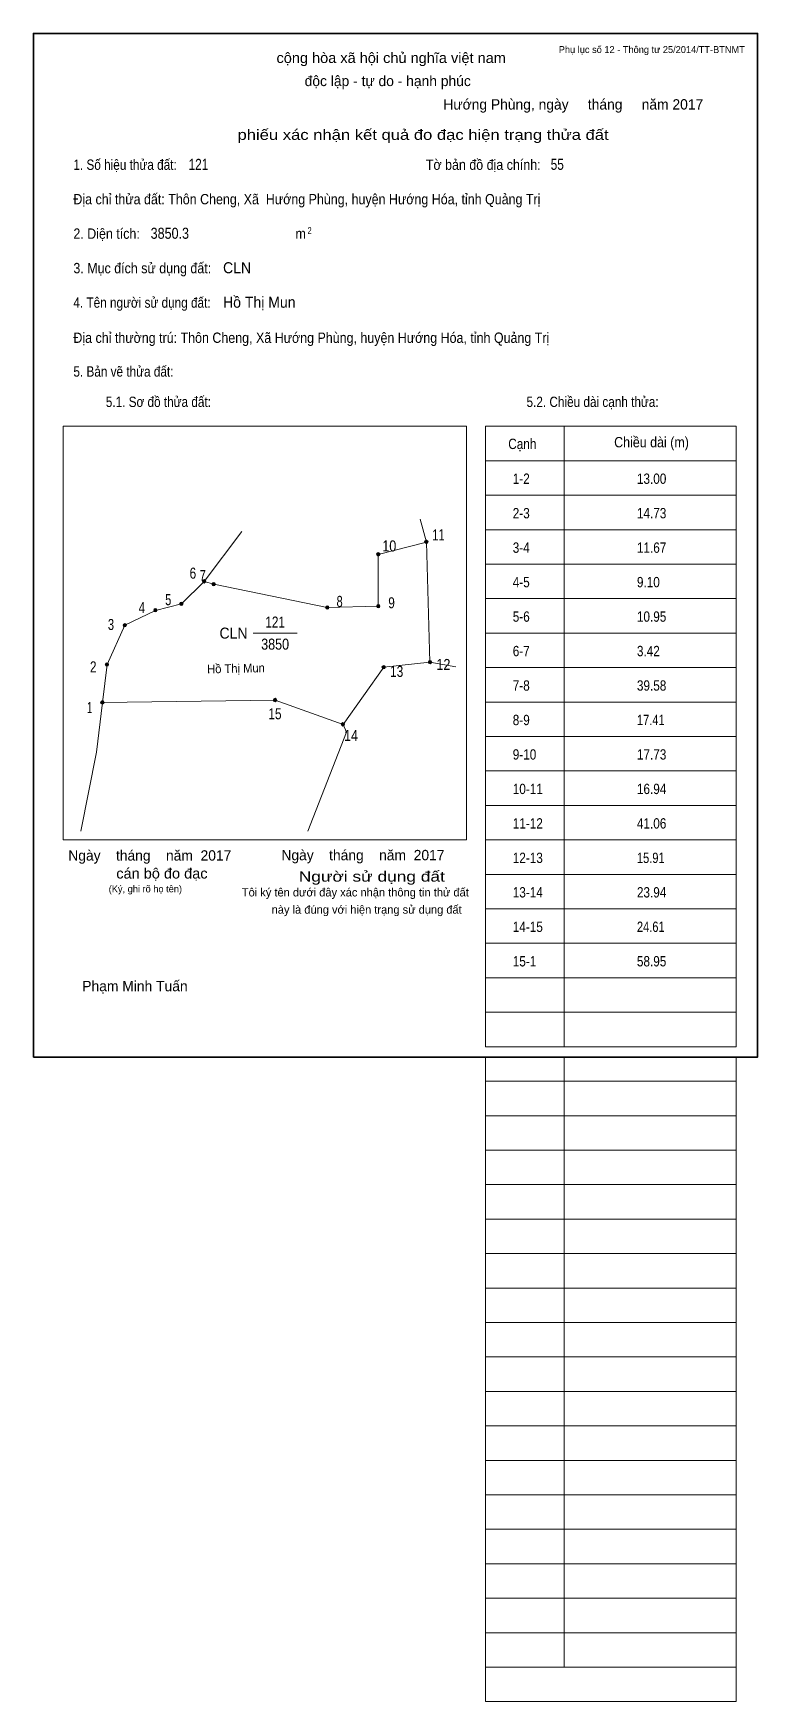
# Model space of a CAD drawing. Header units: centimetres. Extents: x 0 to 21, y -18.7 to 29.7.
import ezdxf
from ezdxf.enums import TextEntityAlignment as Align

# ---------------------------------------------------------------- set-up
doc = ezdxf.new("R2010")
doc.units = ezdxf.units.CM
doc.header["$LTSCALE"] = 0.12
for name, color, linetype in [('2', 7, 'Continuous'), ('30', 7, 'Continuous'), ('34', 7, 'Continuous')]:
    doc.layers.add(name, color=color, linetype=linetype)
for name, color, linetype, lineweight in [('32', 7, 'Continuous', 13), ('33', 7, 'Continuous', 13), ('6', 7, 'Continuous', 13), ('63', 7, 'Continuous', 13)]:
    doc.layers.add(name, color=color, linetype=linetype, lineweight=lineweight)

msp = doc.modelspace()

# ---------------------------------------------------------------- hatches: boundary and pattern name
at = {"layer": '32'}
for points in [[(10.0511, 14.5869, 1), (9.9511, 14.5869, 1)], [(11.4442, 14.9462, 1), (11.3442, 14.9462, 1)], [(4.9999, 13.8036, 1), (4.8999, 13.8036, 1)], [(5.2777, 13.7195, 1), (5.1777, 13.7195, 1)], [(4.339, 13.1487, 1), (4.239, 13.1487, 1)], [(8.5712, 13.0433, 1), (8.4712, 13.0433, 1)], [(10.0494, 13.0807, 1), (9.9494, 13.0807, 1)], [(3.588, 12.9669, 1), (3.488, 12.9669, 1)], [(2.6986, 12.5285, 1), (2.5986, 12.5285, 1)], [(2.1821, 11.3885, 1), (2.0821, 11.3885, 1)], [(10.2074, 11.3095, 1), (10.1074, 11.3095, 1)], [(11.5504, 11.4598, 1), (11.4504, 11.4598, 1)], [(2.0504, 10.2918, 1), (1.9504, 10.2918, 1)], [(7.0574, 10.358, 1), (6.9574, 10.358, 1)], [(9.0257, 9.6546, 1), (8.9257, 9.6546, 1)]]:
    msp.add_hatch(color=256, dxfattribs=at).paths.add_polyline_path(points)

# ---------------------------------------------------------------- linework, layer by layer
for centre in [(10.0011, 14.5869), (11.3942, 14.9462), (4.9499, 13.8036), (5.2277, 13.7195), (4.289, 13.1487), (8.5212, 13.0433), (9.9994, 13.0807), (3.538, 12.9669), (2.6486, 12.5285), (2.1321, 11.3885), (10.1574, 11.3095), (11.5004, 11.4598), (2.0004, 10.2918), (7.0074, 10.358), (8.9757, 9.6546)]:
    msp.add_circle(centre, 0.05, dxfattribs=at)
at = {"layer": '33'}
msp.add_line((6.37, 12.3), (7.65, 12.3), dxfattribs=at)
at = {"layer": '6'}
for p, q in [((6.04, 15.25), (4.95, 13.8)), ((11.5, 11.46), (12.25, 11.32))]:
    msp.add_line(p, q, dxfattribs=at)
for points in [[(11.5, 11.46), (11.4, 14.94), (11.22, 15.61)], [(4.95, 13.8), (5.23, 13.72), (8.52, 13.04), (10, 13.08), (10, 14.58), (11.4, 14.94)], [(4.95, 13.8), (4.29, 13.15), (3.54, 12.96), (2.65, 12.53)], [(2, 10.29), (2.14, 11.39), (2.65, 12.53)], [(8.98, 9.65), (10.16, 11.31), (11.5, 11.46)], [(1.38, 6.55), (1.83, 8.85), (2, 10.29)], [(2, 10.29), (7.01, 10.35), (8.98, 9.65)], [(8.98, 9.65), (9.08, 9.43), (7.96, 6.55)]]:
    msp.add_lwpolyline(points, dxfattribs=at)
at = {"layer": '63'}
for p, q in [((0.86, 18.3), (12.56, 18.3)), ((0.86, 6.3), (0.86, 18.3)), ((12.56, 6.3), (12.56, 18.3)), ((13.11, 18.3), (20.38, 18.3)), ((13.11, 0.3), (13.11, 18.3)), ((15.39, 0.3), (15.39, 18.3)), ((20.38, 0.3), (20.38, 18.3)), ((13.11, 17.3), (20.38, 17.3)), ((13.11, 16.3), (20.38, 16.3)), ((13.11, 15.3), (20.38, 15.3)), ((13.11, 14.3), (20.38, 14.3)), ((13.11, 13.3), (20.38, 13.3)), ((13.11, 12.3), (20.38, 12.3)), ((13.11, 11.3), (20.38, 11.3)), ((13.11, 10.3), (20.38, 10.3)), ((13.11, 9.3), (20.38, 9.3)), ((13.11, 8.3), (20.38, 8.3)), ((13.11, 7.3), (20.38, 7.3)), ((0.86, 6.3), (12.56, 6.3)), ((13.11, 6.3), (20.38, 6.3)), ((13.11, 5.3), (20.38, 5.3)), ((13.11, 4.3), (20.38, 4.3)), ((13.11, 3.3), (20.38, 3.3)), ((13.11, 2.3), (20.38, 2.3)), ((13.11, 1.3), (20.38, 1.3)), ((13.11, 0.3), (20.38, 0.3)), ((13.11, -18.7), (13.11, 0)), ((15.39, -17.7), (15.39, 0)), ((20.38, -18.7), (20.38, 0)), ((13.11, -0.7), (20.38, -0.7)), ((13.11, -0.7), (20.38, -0.7)), ((13.11, -1.7), (20.38, -1.7)), ((13.11, -2.7), (20.38, -2.7)), ((13.11, -3.7), (20.38, -3.7)), ((13.11, -4.7), (20.38, -4.7)), ((13.11, -5.7), (20.38, -5.7)), ((13.11, -6.7), (20.38, -6.7)), ((13.11, -7.7), (20.38, -7.7)), ((13.11, -8.7), (20.38, -8.7)), ((13.11, -9.7), (20.38, -9.7)), ((13.11, -10.7), (20.38, -10.7)), ((13.11, -11.7), (20.38, -11.7)), ((13.11, -12.7), (20.38, -12.7)), ((13.11, -13.7), (20.38, -13.7)), ((13.11, -14.7), (20.38, -14.7)), ((13.11, -15.7), (20.38, -15.7)), ((13.11, -16.7), (20.38, -16.7)), ((13.11, -17.7), (20.38, -17.7)), ((13.11, -18.7), (20.38, -18.7))]:
    msp.add_line(p, q, dxfattribs=at)
at = {"layer": '63', "lineweight": 35}
msp.add_lwpolyline([(0, 0), (0, 29.7), (21, 29.7), (21, 0)], close=True, dxfattribs=at)

# ---------------------------------------------------------------- texts
at = {"layer": '2', "width": 0.95}
msp.add_text('Hồ Thị Mun', height=0.2546, rotation=1.253, dxfattribs=at).set_placement((5.8772, 11.1481), align=Align.CENTER)
at = {"layer": '30'}
for s, width, p in [('1-2', 0.85, (13.9, 16.63)), ('13.00', 0.85, (17.5, 16.63)), ('2-3', 0.85, (13.9, 15.63)), ('14.73', 0.85, (17.5, 15.63)), ('3-4', 0.85, (13.9, 14.63)), ('11.67', 0.85, (17.5, 14.63)), ('4-5', 0.85, (13.9, 13.63)), ('9.10', 0.85, (17.5, 13.63)), ('5-6', 0.85, (13.9, 12.63)), ('10.95', 0.85, (17.5, 12.63)), ('6-7', 0.85, (13.9, 11.63)), ('3.42', 0.85, (17.5, 11.63)), ('7-8', 0.85, (13.9, 10.63)), ('39.58', 0.85, (17.5, 10.63)), ('8-9', 0.85, (13.9, 9.63)), ('17.41', 0.8, (17.5, 9.63)), ('9-10', 0.85, (13.9, 8.63)), ('17.73', 0.85, (17.5, 8.63)), ('10-11', 0.85, (13.9, 7.63)), ('16.94', 0.85, (17.5, 7.63)), ('11-12', 0.85, (13.9, 6.63)), ('41.06', 0.85, (17.5, 6.63)), ('12-13', 0.85, (13.9, 5.63)), ('15.91', 0.8, (17.5, 5.63)), ('13-14', 0.85, (13.9, 4.63)), ('23.94', 0.85, (17.5, 4.63)), ('14-15', 0.85, (13.9, 3.63)), ('24.61', 0.8, (17.5, 3.63)), ('15-1', 0.85, (13.9, 2.63)), ('58.95', 0.85, (17.5, 2.63))]:
    msp.add_text(s, height=0.3, dxfattribs=dict(at, width=width)).set_placement(p)
at = {"layer": '32'}
for s, width, p in [('11', 0.75, (11.745, 14.99)), ('10', 0.85, (10.32, 14.67)), ('6', 0.8, (4.625, 13.88)), ('7', 0.75, (4.91, 13.81)), ('4', 0.8, (3.145, 12.88)), ('5', 0.75, (3.91, 13.11)), ('8', 0.75, (8.88, 13.06)), ('9', 0.8, (10.385, 13.02)), ('3', 0.75, (2.25, 12.39)), ('2', 0.8, (1.735, 11.16)), ('13', 0.8, (10.535, 11.03)), ('12', 0.85, (11.89, 11.23)), ('1', 0.65, (1.63, 9.98)), ('15', 0.8, (7.005, 9.8)), ('14', 0.85, (9.21, 9.17))]:
    msp.add_text(s, height=0.32, dxfattribs=dict(at, width=width)).set_placement(p, align=Align.CENTER)
at = {"layer": '33'}
for s, width, p in [('121', 0.8, (7.01, 12.46)), ('3850', 0.85, (7.01, 11.82))]:
    msp.add_text(s, height=0.32, dxfattribs=dict(at, width=width)).set_placement(p, align=Align.CENTER)
at = {"layer": '33', "width": 0.95}
msp.add_text('CLN', height=0.32, dxfattribs=at).set_placement((6.21, 12.14), align=Align.RIGHT)
at = {"layer": '34'}
for s, width, p in [('121', 0.8, (4.5, 25.74)), ('55', 0.8, (15, 25.74)), ('3850.3', 0.85, (3.4, 23.74)), ('CLN', 0.95, (5.5, 22.74)), ('Hồ Thị Mun', 0.95, (5.5, 21.74))]:
    msp.add_text(s, height=0.32, dxfattribs=dict(at, width=width)).set_placement(p)
at = {"layer": '63', "width": 1.05}
msp.add_text('cộng hòa xã hội chủ nghĩa việt nam', height=0.3, dxfattribs=at).set_placement((10.375, 28.84), align=Align.CENTER)
at = {"layer": '63'}
for s, height, p in [('Phụ lục số 12 - Thông tư 25/2014/TT-BTNMT', 0.2, (20.63, 29.13)), ('Ngày    tháng    năm  2017', 0.3, (5.74, 5.7)), ('Ngày    tháng    năm  2017', 0.3, (11.92, 5.71)), ('(Ký, ghi rõ họ tên)', 0.2, (4.31, 4.78))]:
    msp.add_text(s, height=height, dxfattribs=at).set_placement(p, align=Align.RIGHT)
for s, height, p in [('độc lập - tự do - hạnh phúc', 0.3, (10.275, 28.17)), ('Hướng Phùng, ngày     tháng     năm 2017', 0.3, (15.655, 27.49)), ('Tôi ký tên dưới đây xác nhận thông tin thử đất', 0.24, (9.335, 4.66)), ('này là đúng với hiện trạng sử dụng đất', 0.24, (9.665, 4.16)), ('Phạm Minh Tuấn', 0.3, (2.945, 1.91))]:
    msp.add_text(s, height=height, dxfattribs=at).set_placement(p, align=Align.CENTER)
for s, width, p in [('phiếu xác nhận kết quả đo đạc hiện trạng thửa đất', 1.2, (16.68, 26.61)), ('cán bộ đo đạc', 1.05, (5.05, 5.18)), ('Người sử dụng đất', 1.25, (11.93, 5.09))]:
    msp.add_text(s, height=0.3, dxfattribs=dict(at, width=width)).set_placement(p, align=Align.RIGHT)
for s, height, width, p in [('1. Số hiệu thửa đất:', 0.3, 0.85, (1.16, 25.74)), ('Tờ bản đồ địa chính:', 0.3, 0.9, (11.38, 25.74)), ('Địa chỉ thửa đất: Thôn Cheng, Xã  Hướng Phùng, huyện Hướng Hóa, tỉnh Quảng Trị', 0.3, 0.9, (1.16, 24.74)), ('2. Diện tích:', 0.3, 0.9, (1.16, 23.74)), ('m', 0.3, 0.9, (7.6, 23.74)), ('2', 0.2, 0.8, (7.95, 23.88)), ('3. Mục đích sử dụng đất:', 0.3, 0.9, (1.16, 22.74)), ('4. Tên người sử dụng đất:', 0.3, 0.85, (1.16, 21.74)), ('Địa chỉ thường trú: Thôn Cheng, Xã Hướng Phùng, huyện Hướng Hóa, tỉnh Quảng Trị', 0.3, 0.9, (1.16, 20.72)), ('5. Bản vẽ thửa đất:', 0.3, 0.85, (1.16, 19.74)), ('5.1. Sơ đồ thửa đất:', 0.3, 0.85, (2.1, 18.86)), ('5.2. Chiều dài cạnh thửa:', 0.3, 0.85, (14.3, 18.86)), ('Cạnh', 0.3, 0.85, (13.77, 17.64)), ('Chiều dài (m)', 0.3, 0.9, (16.84, 17.69))]:
    msp.add_text(s, height=height, dxfattribs=dict(at, width=width)).set_placement(p)

doc.saveas('drawing.dxf')
